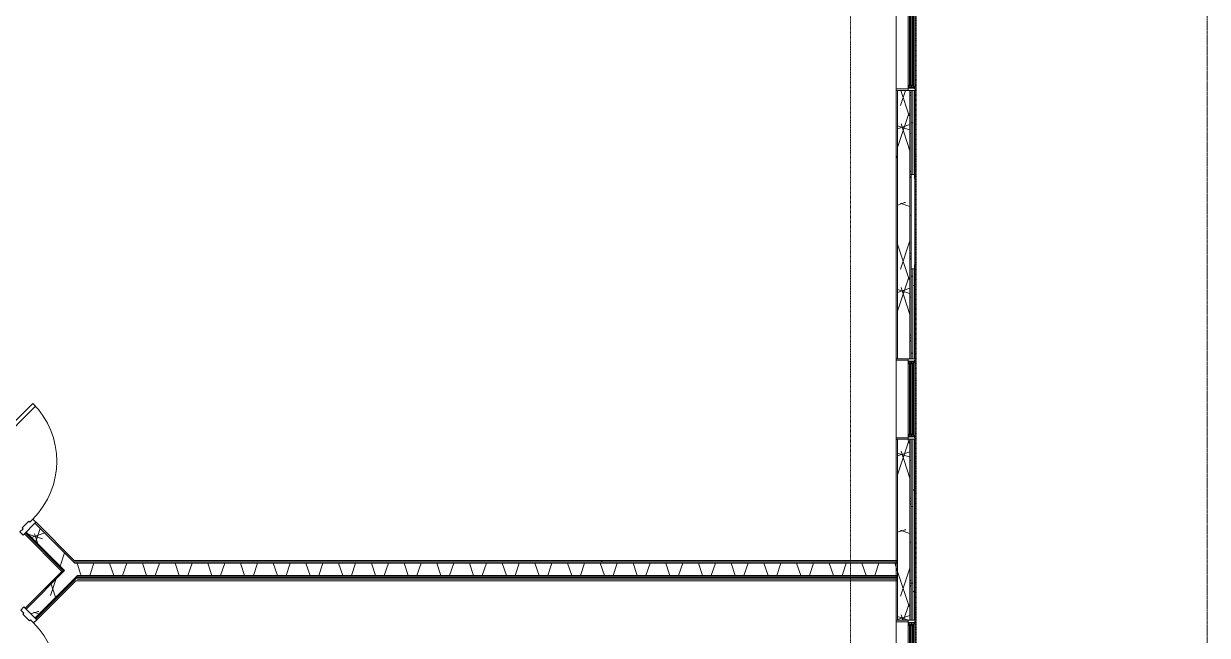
# Model space of a CAD drawing. Header units: metres. Extents: x -104 to 1975, y 9767 to 12269.
# Drawn here: x 1425 to 1946, y 11655 to 11924 of the extents above; entities that cross this region are included whole.
import ezdxf

# ---------------------------------------------------------------- set-up
doc = ezdxf.new("R2010")
doc.units = ezdxf.units.M
for name, pattern in [('Dash', [0.25, 0.125, -0.125]), ('Dash 1_16_', [0.125, 0.0625, -0.0625]), ('Double Dash 3_8_', [1, 0.375, -0.125, 0.125, -0.125, 0.125, -0.125])]:
    doc.linetypes.add(name, pattern=pattern)
for name, color, linetype, lineweight in [('0-2', 7, 'Continuous', 9), ('0-3', 10, 'Double Dash 3_8_', 15), ('A-DETL-GENF-HDLN-1', 7, 'Dash', 9), ('A-DETL-GENF-HDLN-2', 1, 'Continuous', 9), ('A-DOOR', 31, 'Continuous', 9), ('A-DOOR-FRAM', 31, 'Continuous', 9), ('A-GLAZ', 151, 'Continuous', 9), ('A-GLAZ-1', 7, 'Continuous', 9), ('A-WALL', 113, 'Continuous', 9), ('A-WALL-1', 7, 'Continuous', 9), ('A-WALL-PATT-1', 8, 'Continuous', 9), ('A-WALL-PATT-2', 253, 'Continuous', 9), ('A-WALL-PATT-3', 7, 'Continuous', 9), ('A-WALL-PATT-5', 111, 'Continuous', 9), ('C-PROP-LINE-1', 10, 'Double Dash 3_8_', 15), ('C-PROP-LINE-2', 10, 'Dash 1_16_', 15), ('I-WALL', 2, 'Continuous', 9), ('I-WALL-1', 1, 'Continuous', 5)]:
    doc.layers.add(name, color=color, linetype=linetype, lineweight=lineweight)
pattern_1 = [(0, (3885.564, 0), (115.2, 28.8), [4.752, -81.648, 4.752, -81.648, -460.8]), (0, (3885.564, 0), (115.2, 28.8), [-172.8, 4.752, -168.048, 4.752, -81.648, -201.6]), (0, (3885.564, 0), (115.2, 28.8), [-432, 4.752, -52.848, 4.752, -139.248]), (120, (3928.764, 14.4), (-82.54153, 85.366127), [4.752, -81.648, 4.752, -81.648, -460.8]), (120, (3928.764, 14.4), (-82.54153, 85.366127), [-172.8, 4.752, -168.048, 4.752, -81.648, -201.6]), (120, (3928.764, 14.4), (-82.54153, 85.366127), [-432, 4.752, -52.848, 4.752, -139.248]), (240, (3943.164, 72), (-32.65847, -114.166127), [4.752, -81.648, 4.752, -81.648, -460.8]), (240, (3943.164, 72), (-32.65847, -114.166127), [-172.8, 4.752, -168.048, 4.752, -81.648, -201.6]), (240, (3943.164, 72), (-32.65847, -114.166127), [-432, 4.752, -52.848, 4.752, -139.248])]
pattern_2 = [(161.57, (3887.364, 1.8), (-14.4010124, -0.0012439), [0, -102.456, 11.376, 0]), (18.43, (3883.764, 1.8), (-14.4010124, 0.0012439), [0, -102.456, 11.376, 0]), (108.43, (3887.364, 1.8), (7.1973965, -36.003153), [34.146, -79.686]), (71.57, (3883.764, 1.8), (7.1973965, 36.003153), [34.146, -79.686])]

# ---------------------------------------------------------------- blocks, each defined once
blk = doc.blocks.new('HOLLOW METAL - UNIT DOOR-2191978-KEY PLAN - 2ND FLOOR')
at = {"layer": 'A-DOOR'}
for p, q in [((18, 39.875), (16.25, 39.875)), ((16.25, 39.875), (16.25, 3.875)), ((18, 3.875), (18, 39.875)), ((16.25, 3.875), (18, 3.875))]:
    blk.add_line(p, q, dxfattribs=at)
blk.add_arc((18, 3.875), 36, 90, 180, dxfattribs=at)
at = {"layer": 'A-DOOR-FRAM'}
for p, q in [((-18, 3.875), (-20, 3.875)), ((-20, 3.875), (-20, -4.125)), ((-18, 1.9375), (-18, 3.875)), ((-17.375, 1.9375), (-18, 1.9375)), ((-17.375, -2.1875), (-17.375, 1.9375)), ((18, 1.9375), (17.375, 1.9375)), ((17.375, 1.9375), (17.375, -2.1875)), ((18, 3.875), (18, 1.9375)), ((20, 3.875), (18, 3.875)), ((20, -4.125), (20, 3.875)), ((-20, -4.125), (-18, -4.125)), ((-18, -4.125), (-18, -2.1875)), ((-18, -2.1875), (-17.375, -2.1875)), ((17.375, -2.1875), (18, -2.1875)), ((18, -2.1875), (18, -4.125)), ((18, -4.125), (20, -4.125))]:
    blk.add_line(p, q, dxfattribs=at)
blk = doc.blocks.new('HOLLOW METAL - UNIT DOOR-2191977-KEY PLAN - 2ND FLOOR')
at = {"layer": 'A-DOOR'}
for p, q in [((16.25, -3.875), (18, -3.875)), ((16.25, -39.875), (16.25, -3.875)), ((18, -3.875), (18, -39.875)), ((18, -39.875), (16.25, -39.875))]:
    blk.add_line(p, q, dxfattribs=at)
blk.add_arc((18, -3.875), 36, 180, 270, dxfattribs=at)
at = {"layer": 'A-DOOR-FRAM'}
for p, q in [((-20, 4.125), (-18, 4.125)), ((-20, -3.875), (-20, 4.125)), ((-18, 4.125), (-18, 2.1875)), ((-18, 2.1875), (-17.375, 2.1875)), ((-17.375, 2.1875), (-17.375, -1.9375)), ((17.375, 2.1875), (18, 2.1875)), ((17.375, -1.9375), (17.375, 2.1875)), ((18, 4.125), (20, 4.125)), ((18, 2.1875), (18, 4.125)), ((20, 4.125), (20, -3.875)), ((-18, -3.875), (-20, -3.875)), ((-18, -1.9375), (-18, -3.875)), ((-17.375, -1.9375), (-18, -1.9375)), ((18, -1.9375), (17.375, -1.9375)), ((18, -3.875), (18, -1.9375)), ((20, -3.875), (18, -3.875))]:
    blk.add_line(p, q, dxfattribs=at)
blk = doc.blocks.new('Window-Double_Hung-Marvin-Essential - ESDH3066 - 2nd Floor-3357213-KEY PLAN - 2ND FLOOR')
at = {"layer": 'A-DETL-GENF-HDLN-1'}
blk.add_line((16.1, -4.22), (-16.5, -4.22), dxfattribs=at)
at = {"layer": 'A-DETL-GENF-HDLN-2'}
for p, q in [((-17.12, 4.19), (-17.75, 4.19)), ((-17.12, -1.16), (-17.12, 4.19)), ((17.12, 4.19), (17.75, 4.19)), ((17.12, 4.19), (17.12, -1.16)), ((-19.25, -3.23), (-19.25, -3.19)), ((-19.25, -3.19), (-17.9, -3.19)), ((-17.75, -3.23), (-19.25, -3.23)), ((-17.9, -3.19), (-17.9, -3.08)), ((-17.9, -3.08), (-17.75, -3.08)), ((-16.72, -1.19), (-17.75, -1.19)), ((-17.75, -4.28), (-17.75, -1.19)), ((-17.75, -4.28), (-17.16, -4.28)), ((-17.08, -3.87), (-17.16, -4.28)), ((-17.08, -3.87), (-16.19, -3.87)), ((-16.85, -4.25), (-16.85, -3.87)), ((-16.3, -4.25), (-16.85, -4.25)), ((-16.72, -3.77), (-16.72, -1.19)), ((-16.38, -3.77), (-16.72, -3.77)), ((-16.56, -1.53), (-15.34, -1.53)), ((-16.56, -1.53), (-16.56, -2.47)), ((-15.34, -2.47), (-16.56, -2.47)), ((-16.56, -2.75), (-15.34, -2.75)), ((-16.56, -2.75), (-16.56, -3.69)), ((-15.34, -3.69), (-16.56, -3.69)), ((-16.38, -3.87), (-16.38, -3.77)), ((-16.18, -4.01), (-16.3, -4.01)), ((-16.3, -4.01), (-16.3, -4.25)), ((-16.19, -3.87), (-16.19, -3.97)), ((-16.19, -3.97), (-16.1, -3.97)), ((-16.18, -4.22), (-16.18, -4.01)), ((-16.18, -4.22), (-16.1, -4.22)), ((-16.1, -3.97), (-16.1, -4.22)), ((-15.28, -1.65), (-15.94, -1.65)), ((-15.94, -1.65), (-15.94, -2.37)), ((-15.94, -2.37), (-15.28, -2.37)), ((-15.28, -2.87), (-15.94, -2.87)), ((-15.94, -2.87), (-15.94, -3.59)), ((-15.94, -3.59), (-15.28, -3.59)), ((-15.84, -1.66), (-15.84, -2.35)), ((-15.84, -2.88), (-15.84, -3.57)), ((-15.54, -1.79), (-15.54, -2.23)), ((-15.54, -3.01), (-15.54, -3.45)), ((-15.34, -1.53), (-15.28, -1.59)), ((-15.34, -2.47), (-15.28, -2.41)), ((-15.34, -2.75), (-15.28, -2.81)), ((-15.34, -3.69), (-15.28, -3.63)), ((-15.28, -1.59), (-15.28, -1.65)), ((-15.28, -2.37), (-15.28, -2.41)), ((-15.28, -2.81), (-15.28, -2.87)), ((-15.28, -3.59), (-15.28, -3.63)), ((15.34, -1.53), (15.28, -1.59)), ((15.28, -1.59), (15.28, -1.65)), ((15.28, -1.65), (15.94, -1.65)), ((15.28, -2.37), (15.28, -2.41)), ((15.94, -2.37), (15.28, -2.37)), ((15.34, -2.47), (15.28, -2.41)), ((15.34, -2.75), (15.28, -2.81)), ((15.28, -2.81), (15.28, -2.87)), ((15.28, -2.87), (15.94, -2.87)), ((15.28, -3.59), (15.28, -3.63)), ((15.94, -3.59), (15.28, -3.59)), ((15.34, -3.69), (15.28, -3.63)), ((16.56, -1.53), (15.34, -1.53)), ((15.34, -2.47), (16.56, -2.47)), ((16.56, -2.75), (15.34, -2.75)), ((15.34, -3.69), (16.56, -3.69)), ((15.54, -1.79), (15.54, -2.23)), ((15.54, -3.01), (15.54, -3.45)), ((15.84, -1.66), (15.84, -2.35)), ((15.84, -2.88), (15.84, -3.57)), ((15.94, -1.65), (15.94, -2.37)), ((15.94, -2.87), (15.94, -3.59)), ((16.19, -3.97), (16.1, -3.97)), ((16.1, -3.97), (16.1, -4.22)), ((16.18, -4.22), (16.1, -4.22)), ((16.18, -4.22), (16.18, -4.01)), ((16.18, -4.01), (16.3, -4.01)), ((17.08, -3.87), (16.19, -3.87)), ((16.19, -3.87), (16.19, -3.97)), ((16.3, -4.01), (16.3, -4.25)), ((16.3, -4.25), (16.85, -4.25)), ((16.38, -3.87), (16.38, -3.77)), ((16.38, -3.77), (16.72, -3.77)), ((16.56, -1.53), (16.56, -2.47)), ((16.56, -2.75), (16.56, -3.69)), ((16.72, -3.77), (16.72, -1.19)), ((16.72, -1.19), (17.75, -1.19)), ((16.85, -4.25), (16.85, -3.87)), ((17.08, -3.87), (17.16, -4.28)), ((17.75, -4.28), (17.16, -4.28)), ((17.75, -4.28), (17.75, -1.19)), ((17.9, -3.08), (17.75, -3.08)), ((17.75, -3.23), (19.25, -3.23)), ((17.9, -3.19), (17.9, -3.08)), ((19.25, -3.19), (17.9, -3.19)), ((19.25, -3.23), (19.25, -3.19))]:
    blk.add_line(p, q, dxfattribs=at)
at = {"layer": 'A-GLAZ'}
for p, q in [((15.84, -1.66), (-15.84, -1.66)), ((15.84, -1.79), (-15.84, -1.79)), ((15.84, -2.23), (-15.84, -2.23)), ((15.84, -2.35), (-15.84, -2.35)), ((15.84, -2.88), (-15.84, -2.88)), ((15.84, -3.01), (-15.84, -3.01)), ((15.84, -3.45), (-15.84, -3.45)), ((15.84, -3.57), (-15.84, -3.57))]:
    blk.add_line(p, q, dxfattribs=at)
at = {"layer": 'A-GLAZ-1'}
for p, q in [((-17.75, 4.19), (17.75, 4.19)), ((-17.75, -1.16), (-17.75, 4.19)), ((17.75, 4.19), (17.75, -1.16)), ((-17.75, -1.19), (17.75, -1.19)), ((-17.75, -4.28), (-17.75, -1.19)), ((17.75, -4.28), (-17.75, -4.28)), ((17.75, -1.19), (17.75, -4.28)), ((17.75, -4.19), (20.21, -4.19)), ((20.21, -4.25), (17.75, -4.25)), ((20.21, -4.19), (20.21, -4.25))]:
    blk.add_line(p, q, dxfattribs=at)
blk = doc.blocks.new('Perforated Panel at Magic-Pak - hvac panel - 3rd floor-2505075-KEY PLAN - 2ND FLOOR')
at = {"layer": 'A-GLAZ-1'}
for p, q in [((-19.01, 4.19), (19.01, 4.19)), ((-19.01, 4.12), (-19.01, 4.19)), ((19.01, 4.12), (-19.01, 4.12)), ((19.01, 4.19), (19.01, 4.12))]:
    blk.add_line(p, q, dxfattribs=at)
blk = doc.blocks.new('Family - ___-2657144-KEY PLAN - 2ND FLOOR')
at = {"layer": 'C-PROP-LINE-1'}
blk.add_line((-1939.77, 12268.69), (-1939.77, 9828.62), dxfattribs=at)
blk = doc.blocks.new('Family - ___-2835860-KEY PLAN - 2ND FLOOR')
at = {"layer": 'C-PROP-LINE-2'}
blk.add_line((-2067.92, 11247.39), (-2067.92, 12118.09), dxfattribs=at)
blk = doc.blocks.new('Family - ___-2835903-KEY PLAN - 2ND FLOOR')
at = {"layer": 'C-PROP-LINE-2'}
blk.add_line((-2096.82, 11276.29), (-2096.82, 12089.69), dxfattribs=at)
blk = doc.blocks.new('Family - ___-2835932-KEY PLAN - 2ND FLOOR')
at = {"layer": 'C-PROP-LINE-2'}
blk.add_line((-2067.92, 11247.39), (-2067.92, 12118.59), dxfattribs=at)

msp = doc.modelspace()

# ---------------------------------------------------------------- hatches: boundary and pattern name
at = {"layer": 'A-WALL-PATT-1'}
h = msp.add_hatch(dxfattribs=at)
h.set_pattern_fill('FP_2', color=256, style=0, pattern_type=2)
h.set_pattern_definition([(216.87, (3921.564, 90), (269.999678, 180.000482), [45, -405]), (206.565, (3975.564, 63), (-90.00047, -89.99987), [100.623, -100.623]), (198.435, (3975.564, 18), (-179.999294, -90.00048), [56.921, -227.684])])
h.paths.add_polyline_path([(1816.14, 11248.89), (1816.89, 11248.91), (1816.89, 11280.04), (1816.14, 11280.04), (1816.14, 11249.64)], flags=0)
h.paths.add_polyline_path([(1816.89, 11315.54), (1816.89, 11397.64), (1816.14, 11397.64), (1816.14, 11315.54)], flags=0)
h.paths.add_polyline_path([(1816.14, 11433.14), (1816.89, 11433.14), (1816.89, 11433.64), (1816.14, 11433.64)], flags=0)
h.paths.add_polyline_path([(1816.89, 11469.14), (1816.89, 11508.63), (1816.14, 11508.63), (1816.14, 11469.14)], flags=0)
h.paths.add_polyline_path([(1816.89, 11550.15), (1816.89, 11589.64), (1816.14, 11589.64), (1816.14, 11550.15)], flags=0)
h.paths.add_polyline_path([(1816.89, 11625.14), (1816.89, 11625.64), (1816.14, 11625.64), (1816.14, 11625.14)], flags=0)
h.paths.add_polyline_path([(1816.89, 11661.14), (1816.89, 11740.78), (1816.14, 11740.78), (1816.14, 11661.14)], flags=0)
h.paths.add_polyline_path([(1816.14, 11776.28), (1816.89, 11776.28), (1816.89, 11815.83), (1816.14, 11815.83), (1816.14, 11806.49)], flags=0)
h.paths.add_polyline_path([(1816.14, 11857.35), (1816.89, 11857.35), (1816.89, 11894.38), (1816.14, 11894.38)], flags=0)
h.paths.add_polyline_path([(1816.89, 11929.88), (1816.89, 12012.04), (1816.14, 12012.04), (1816.14, 11929.88)], flags=0)
h.paths.add_polyline_path([(1816.14, 12047.54), (1816.89, 12047.54), (1816.89, 12048.04), (1816.14, 12048.04)], flags=0)
h.paths.add_polyline_path([(1816.14, 12083.54), (1816.89, 12083.54), (1816.89, 12117.09), (1816.14, 12117.09), (1816.14, 12102.61)], flags=0)
h = msp.add_hatch(dxfattribs=at)
h.set_pattern_fill('FP_1', color=256, style=0, pattern_type=2)
h.set_pattern_definition(pattern_1)
h.paths.add_polyline_path([(1808.77, 11256.26), (1809.39, 11256.28), (1809.39, 11280.04), (1808.77, 11280.04), (1808.77, 11261.8)], flags=0)
h.paths.add_polyline_path([(1809.39, 11315.54), (1809.39, 11397.64), (1808.77, 11397.64), (1808.77, 11315.54)], flags=0)
h.paths.add_polyline_path([(1809.39, 11433.14), (1809.39, 11433.64), (1808.77, 11433.64), (1808.77, 11433.14)], flags=0)
h.paths.add_polyline_path([(1808.77, 11469.14), (1809.39, 11469.14), (1809.39, 11589.64), (1808.77, 11589.64), (1808.77, 11490.64)], flags=0)
h.paths.add_polyline_path([(1808.77, 11625.14), (1809.39, 11625.14), (1809.39, 11625.64), (1808.77, 11625.64)], flags=0)
h.paths.add_polyline_path([(1808.77, 11661.14), (1809.39, 11661.14), (1809.25, 11678.55), (1808.77, 11678.55)], flags=0)
h.paths.add_polyline_path([(1809.39, 11687.43), (1809.39, 11740.78), (1808.77, 11740.78), (1808.77, 11687.43), (1809.18, 11687.43)], flags=0)
h.paths.add_polyline_path([(1808.77, 11776.28), (1809.39, 11776.28), (1809.39, 11894.38), (1808.77, 11894.38), (1808.77, 11806.49)], flags=0)
h.paths.add_polyline_path([(1809.39, 11929.88), (1809.39, 12012.04), (1808.77, 12012.04), (1808.77, 11929.88)], flags=0)
h.paths.add_polyline_path([(1808.77, 12047.54), (1809.39, 12047.54), (1809.39, 12048.04), (1808.77, 12048.04)], flags=0)
h.paths.add_polyline_path([(1809.39, 12083.54), (1809.39, 12109.71), (1808.77, 12109.71), (1808.77, 12083.54)], flags=0)
h = msp.add_hatch(dxfattribs=at)
h.set_pattern_fill('FP_23', color=256, style=0, pattern_type=2)
h.set_pattern_definition([(45, (3885.564, 0), (-35.63818, 35.63818), []), (45, (3885.564, 54), (-35.63818, 35.63818), [])])
h.paths.add_polyline_path([(1809.39, 11679.8), (1809.39, 11680.3), (1448.52, 11680.3), (1448.07, 11679.8), (1808.77, 11679.8)], flags=0)
at = {"layer": 'A-WALL-PATT-2'}
h = msp.add_hatch(dxfattribs=at)
h.set_pattern_fill('FP_3', color=256, style=0, pattern_type=2)
h.set_pattern_definition([(0, (3885.564, 0), (0, 33.75), []), (90, (3885.564, 0), (-33.75, 2e-15), [])])
h.paths.add_polyline_path([(1815.44, 11249.64), (1816.14, 11249.64), (1816.14, 11280.04), (1815.39, 11280.04), (1815.39, 11249.64)], flags=0)
h.paths.add_polyline_path([(1816.14, 11315.54), (1816.14, 11397.64), (1815.39, 11397.64), (1815.39, 11315.54)], flags=0)
h.paths.add_polyline_path([(1816.14, 11433.14), (1816.14, 11433.64), (1815.39, 11433.64), (1815.39, 11433.14)], flags=0)
h.paths.add_polyline_path([(1816.14, 11469.14), (1816.14, 11508.63), (1815.39, 11508.63), (1815.39, 11469.14)], flags=0)
h.paths.add_polyline_path([(1815.39, 11550.15), (1816.14, 11550.15), (1816.14, 11589.64), (1815.39, 11589.64)], flags=0)
h.paths.add_polyline_path([(1816.14, 11625.14), (1816.14, 11625.64), (1815.39, 11625.64), (1815.39, 11625.14)], flags=0)
h.paths.add_polyline_path([(1815.39, 11661.14), (1816.14, 11661.14), (1816.14, 11740.78), (1815.39, 11740.78)], flags=0)
h.paths.add_polyline_path([(1816.14, 11776.28), (1816.14, 11815.83), (1815.39, 11815.83), (1815.39, 11776.28)], flags=0)
h.paths.add_polyline_path([(1815.39, 11857.35), (1816.14, 11857.35), (1816.14, 11894.38), (1815.39, 11894.38)], flags=0)
h.paths.add_polyline_path([(1816.14, 11929.88), (1816.14, 12012.04), (1815.39, 12012.04), (1815.39, 11929.88)], flags=0)
h.paths.add_polyline_path([(1815.39, 12047.54), (1816.14, 12047.54), (1816.14, 12048.04), (1815.39, 12048.04)], flags=0)
h.paths.add_polyline_path([(1816.14, 12083.54), (1816.14, 12116.34), (1815.39, 12116.34), (1815.39, 12083.54)], flags=0)
h = msp.add_hatch(dxfattribs=at)
h.set_pattern_fill('FP_4', color=256, style=0, pattern_type=2)
h.set_pattern_definition([(0, (3885.564, 0), (0, 17.993), []), (315, (3885.564, 0), (17.993039, 0), [25.446, -25.446]), (45, (3885.564, 0), (17.993039, 0), [25.446, -25.446])])
h.paths.add_polyline_path([(1814.89, 11250.14), (1815.39, 11250.15), (1815.39, 11280.04), (1814.89, 11280.04), (1814.89, 11253.75)], flags=0)
h.paths.add_polyline_path([(1814.89, 11315.54), (1815.39, 11315.54), (1815.39, 11397.64), (1814.89, 11397.64), (1814.89, 11332.72)], flags=0)
h.paths.add_polyline_path([(1815.39, 11433.14), (1815.39, 11433.64), (1814.89, 11433.64), (1814.89, 11433.14)], flags=0)
h.paths.add_polyline_path([(1814.89, 11469.14), (1815.39, 11469.14), (1815.39, 11589.64), (1814.89, 11589.64), (1814.89, 11490.64)], flags=0)
h.paths.add_polyline_path([(1814.89, 11625.14), (1815.39, 11625.14), (1815.39, 11625.64), (1814.89, 11625.64)], flags=0)
h.paths.add_polyline_path([(1814.89, 11661.14), (1815.39, 11661.14), (1815.39, 11740.78), (1814.89, 11740.78)], flags=0)
h.paths.add_polyline_path([(1814.89, 11776.28), (1815.39, 11776.28), (1815.39, 11894.38), (1814.89, 11894.38), (1814.89, 11806.49)], flags=0)
h.paths.add_polyline_path([(1815.39, 11929.88), (1815.39, 12012.04), (1814.89, 12012.04), (1814.89, 11929.88)], flags=0)
h.paths.add_polyline_path([(1814.89, 12047.54), (1815.39, 12047.54), (1815.39, 12048.04), (1814.89, 12048.04)], flags=0)
h.paths.add_polyline_path([(1815.39, 12083.54), (1815.39, 12115.84), (1814.89, 12115.84), (1814.89, 12083.54)], flags=0)
h = msp.add_hatch(dxfattribs=at)
h.set_pattern_fill('FP_5', color=256, style=0, pattern_type=2)
h.set_pattern_definition(pattern_2)
h.paths.add_polyline_path([(1814.88, 11255.64), (1814.89, 11255.64), (1814.89, 11280.04), (1809.39, 11280.04), (1809.39, 11255.64)], flags=0)
h.paths.add_polyline_path([(1814.14, 11315.54), (1814.89, 11315.54), (1814.89, 11397.64), (1809.39, 11397.64), (1809.39, 11315.54), (1814.11, 11315.54)], flags=0)
h.paths.add_polyline_path([(1814.89, 11433.14), (1814.89, 11433.64), (1809.39, 11433.64), (1809.39, 11433.14), (1814.14, 11433.14)], flags=0)
h.paths.add_polyline_path([(1809.39, 11469.14), (1814.89, 11469.14), (1814.89, 11589.64), (1809.39, 11589.64), (1809.39, 11490.64)], flags=0)
h.paths.add_polyline_path([(1814.89, 11625.14), (1814.89, 11625.64), (1809.39, 11625.64), (1809.39, 11625.14), (1814.14, 11625.14)], flags=0)
h.paths.add_polyline_path([(1814.14, 11661.14), (1814.89, 11661.14), (1814.89, 11740.78), (1809.39, 11740.78), (1809.39, 11661.14), (1814.11, 11661.14)], flags=0)
h.paths.add_polyline_path([(1809.39, 11776.28), (1814.89, 11776.28), (1814.89, 11894.38), (1809.39, 11894.38), (1809.39, 11806.49)], flags=0)
h.paths.add_polyline_path([(1809.39, 11929.88), (1814.89, 11929.88), (1814.89, 12012.04), (1809.39, 12012.04), (1809.39, 11964.42)], flags=0)
h.paths.add_polyline_path([(1814.11, 12047.54), (1814.89, 12047.54), (1814.89, 12048.04), (1809.39, 12048.04), (1809.39, 12047.54)], flags=0)
h.paths.add_polyline_path([(1814.14, 12083.54), (1814.89, 12083.54), (1814.89, 12110.34), (1809.39, 12110.34), (1809.39, 12083.54), (1814.11, 12083.54)], flags=0)
h = msp.add_hatch(dxfattribs=at)
h.set_pattern_fill('FP_5', color=256, style=0, pattern_type=2)
h.set_pattern_definition(pattern_2)
h.paths.add_polyline_path([(1468.21, 11680.8), (1809.39, 11680.8), (1809.39, 11686.3), (1447.19, 11686.3), (1450.5, 11682.99), (1448.31, 11680.8), (1451.33, 11680.8)], flags=0)
at = {"layer": 'A-WALL-PATT-3'}
h = msp.add_hatch(dxfattribs=at)
h.set_pattern_fill('FP_1', color=256, style=0, pattern_type=2)
h.set_pattern_definition(pattern_1)
h.paths.add_polyline_path([(1448.02, 11686.8), (1809.39, 11686.8), (1809.39, 11687.43), (1447.05, 11687.32), (1447.57, 11686.8), (1447.81, 11686.8)], flags=0)
at = {"layer": 'A-WALL-PATT-5'}
h = msp.add_hatch(dxfattribs=at)
h.set_pattern_fill('FP_5', color=256, style=0, pattern_type=2)
h.set_pattern_definition(pattern_2)
h.paths.add_polyline_path([(1442.72, 11682.99), (1446.61, 11686.88), (1429.66, 11703.83), (1425.78, 11699.94), (1442.63, 11683.08)], flags=0)
h.paths.add_polyline_path([(1397.49, 11728.22), (1401.38, 11732.11), (1399.26, 11734.23), (1395.37, 11730.34), (1396.17, 11729.55)], flags=0)
h = msp.add_hatch(dxfattribs=at)
h.set_pattern_fill('FP_5', color=256, style=0, pattern_type=2)
h.set_pattern_definition(pattern_2)
h.paths.add_polyline_path([(1395.38, 11627.87), (1401.39, 11633.88), (1397.5, 11637.77), (1391.49, 11631.76), (1394.43, 11628.83)], flags=0)
h.paths.add_polyline_path([(1429.68, 11662.17), (1450.5, 11682.99), (1446.54, 11686.8), (1425.79, 11666.05), (1429.1, 11662.74)], flags=0)
at = {"layer": 'I-WALL-1'}
for points in [[(1569.53, 11686.3), (1809.39, 11686.3), (1809.39, 11686.8), (1446.69, 11686.8), (1447.19, 11686.3), (1501.99, 11686.3)], [(1809.39, 11680.3), (1809.39, 11680.8), (1448.21, 11680.7), (1448.02, 11680.3), (1808.77, 11680.3)]]:
    msp.add_hatch(color=256, dxfattribs=at).paths.add_polyline_path(points, flags=0)

# ---------------------------------------------------------------- linework, layer by layer
at = {"layer": 'A-WALL'}
for p, q in [((1425.42, 11699.58), (1442.37, 11682.64)), ((1425.78, 11699.94), (1442.72, 11682.99)), ((1447.19, 11686.3), (1429.66, 11703.83)), ((1809.39, 11686.8), (1446.69, 11686.8)), ((1809.39, 11686.3), (1447.19, 11686.3)), ((1442.72, 11682.99), (1425.79, 11666.05)), ((1448.31, 11680.8), (1429.68, 11662.17)), ((1448.02, 11679.8), (1430.03, 11661.81)), ((1441.49, 11682.64), (1441.93, 11682.19)), ((1809.39, 11680.3), (1447.81, 11680.3)), ((1809.39, 11679.8), (1448.02, 11679.8)), ((1809.39, 11679.18), (1448.28, 11679.18)), ((1809.39, 11680.8), (1448.31, 11680.8))]:
    msp.add_line(p, q, dxfattribs=at)
at = {"layer": 'A-WALL-1'}
for p, q in [((1808.77, 11894.38), (1808.77, 11776.28)), ((1809.39, 11776.28), (1809.39, 11894.38)), ((1814.89, 11776.28), (1814.89, 11894.38)), ((1815.39, 11857.35), (1815.39, 11894.38)), ((1816.14, 11857.35), (1816.14, 11894.38)), ((1816.89, 11857.35), (1816.89, 11894.38)), ((1817.14, 11855.6), (1817.14, 11894.38)), ((1815.39, 11815.83), (1815.39, 11857.35)), ((1815.39, 11857.35), (1816.89, 11857.35)), ((1816.89, 11857.35), (1816.89, 11855.6)), ((1816.89, 11855.6), (1817.08, 11855.6)), ((1816.89, 11815.83), (1815.39, 11815.83)), ((1815.39, 11776.28), (1815.39, 11815.83)), ((1816.14, 11776.28), (1816.14, 11815.83)), ((1817.08, 11817.58), (1816.89, 11817.58)), ((1816.89, 11817.58), (1816.89, 11815.83)), ((1816.89, 11776.28), (1816.89, 11815.83)), ((1817.14, 11778.74), (1817.14, 11817.58)), ((1808.77, 11740.78), (1808.77, 11661.14)), ((1809.39, 11661.14), (1809.39, 11740.78)), ((1814.89, 11661.14), (1814.89, 11740.78)), ((1815.39, 11661.14), (1815.39, 11740.78)), ((1816.14, 11661.14), (1816.14, 11740.78)), ((1816.89, 11661.14), (1816.89, 11740.78)), ((1817.14, 11663.6), (1817.14, 11740.78))]:
    msp.add_line(p, q, dxfattribs=at)
at = {"layer": 'I-WALL'}
for p, q in [((1424.98, 11699.14), (1441.49, 11682.64)), ((1446.95, 11687.43), (1430.11, 11704.27)), ((1809.39, 11687.43), (1446.95, 11687.43)), ((1809.39, 11678.55), (1809.39, 11687.43)), ((1441.49, 11682.64), (1425.35, 11666.5)), ((1430.47, 11661.37), (1447.65, 11678.55)), ((1447.65, 11678.55), (1809.39, 11678.55))]:
    msp.add_line(p, q, dxfattribs=at)

# ---------------------------------------------------------------- block references
at = {"layer": '0-2'}
for name, p, rotation in [('Window-Double_Hung-Marvin-Essential - ESDH3066 - 2nd Floor-3357213-KEY PLAN - 2ND FLOOR', (1812.95, 11912.13), 90), ('Perforated Panel at Magic-Pak - hvac panel - 3rd floor-2505075-KEY PLAN - 2ND FLOOR', (1812.95, 11836.59), 270), ('Window-Double_Hung-Marvin-Essential - ESDH3066 - 2nd Floor-3357213-KEY PLAN - 2ND FLOOR', (1812.95, 11758.53), 90), ('Window-Double_Hung-Marvin-Essential - ESDH3066 - 2nd Floor-3357213-KEY PLAN - 2ND FLOOR', (1812.95, 11643.39), 90)]:
    msp.add_blockref(name, p, dxfattribs=dict(at, rotation=rotation))
at = {"layer": '0-3'}
for name in ['Family - ___-2657144-KEY PLAN - 2ND FLOOR', 'Family - ___-2835932-KEY PLAN - 2ND FLOOR', 'Family - ___-2835860-KEY PLAN - 2ND FLOOR', 'Family - ___-2835903-KEY PLAN - 2ND FLOOR']:
    msp.add_blockref(name, (3885.56, 0), dxfattribs=at)
at = {"layer": 'A-DOOR'}
for name, p, rotation in [('HOLLOW METAL - UNIT DOOR-2191977-KEY PLAN - 2ND FLOOR', (1413.22, 11715.67), 134.999999999999), ('HOLLOW METAL - UNIT DOOR-2191978-KEY PLAN - 2ND FLOOR', (1413.59, 11649.97), 225.000000000005)]:
    msp.add_blockref(name, p, dxfattribs=dict(at, rotation=rotation))

doc.saveas('drawing.dxf')
